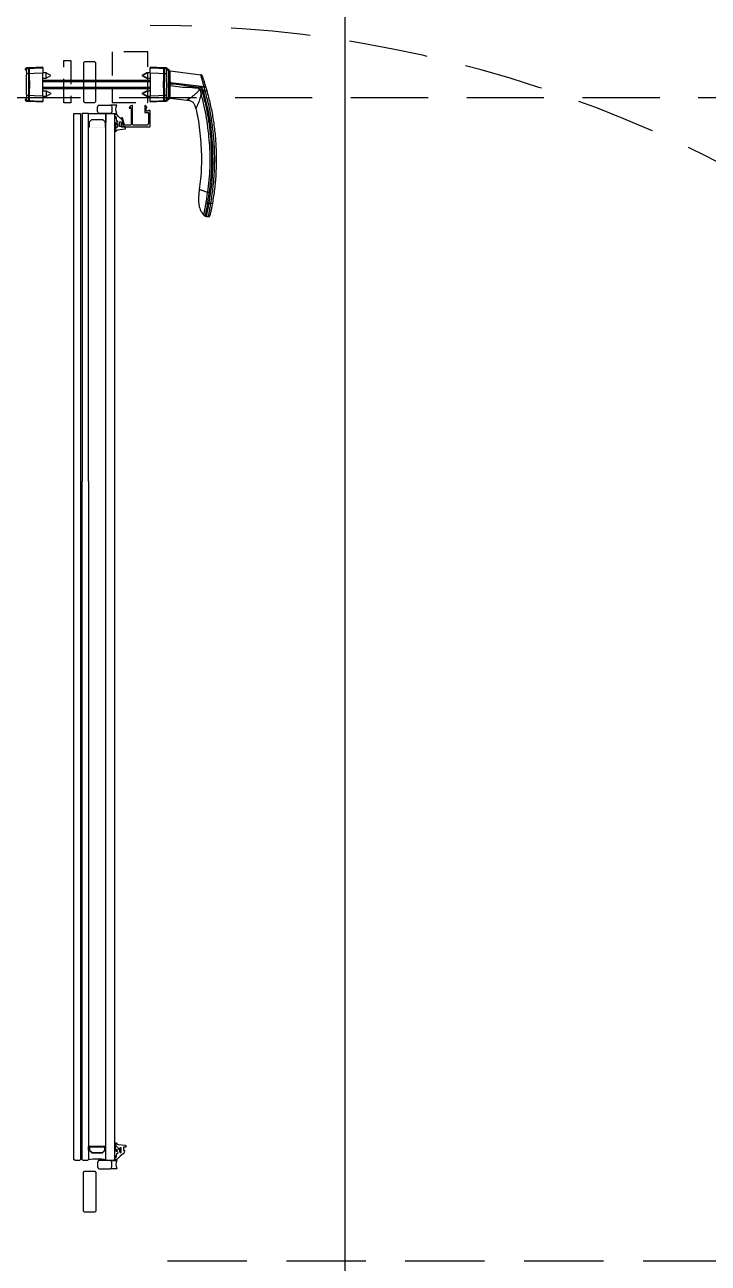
# Model space of a CAD drawing. Header units: millimetres. Extents: x 106699 to 122058, y 158555 to 162844.
# Drawn here: x 119455.1 to 119499.4, y 160008.4 to 160088.5 of the extents above; entities that cross this region are included whole.
import ezdxf

# ---------------------------------------------------------------- set-up
doc = ezdxf.new("R2010")
doc.units = ezdxf.units.MM
for name, pattern in [('300_Z4_FCD_F03$0$GESTRICHELT', [0.75, 0.5, -0.25]), ('300_Z4_FCD_F03$1$HIDDEN', [0.375, 0.25, -0.125]), ('HIDDEN', [0.375, 0.25, -0.125])]:
    doc.linetypes.add(name, pattern=pattern)
for name, color, linetype in [('300_Z4_FCD_F03$0$0-LNS-VL8', 252, 'Continuous'), ('300_Z4_FCD_F03$0$3-EXT-PRF', 231, 'Continuous'), ('300_Z4_FCD_F03$0$3-OPN-GLS', 4, 'Continuous')]:
    doc.layers.add(name, color=color, linetype=linetype)
doc.layers.add('300_Z4_STR_F03$0$AUDIT_D_220920114151-103', color=251, linetype='Continuous', lineweight=5)
doc.layers.add('area', color=200, linetype='Continuous', plot=False)

# ---------------------------------------------------------------- blocks, each defined once
blk = doc.blocks.new('A$C6495093d')
at = {"layer": '300_Z4_FCD_F03$0$3-EXT-PRF'}
h = blk.add_hatch(color=256, dxfattribs=at)
edge = h.paths.add_edge_path(flags=16)
edge.add_arc((73.46, 81.932), 0.0389, 45, 90, ccw=False)
edge.add_line((73.487, 81.96), (73.594, 81.853))
edge.add_arc((73.566, 81.826), 0.0389, 0, 45, ccw=False)
edge.add_line((73.605, 81.826), (73.605, 81.117))
edge.add_arc((73.566, 81.117), 0.0389, 315, 360, ccw=False)
edge.add_line((73.594, 81.09), (73.487, 80.983))
edge.add_arc((73.46, 81.011), 0.0389, 270, 315, ccw=False)
edge.add_line((73.46, 80.972), (73.191, 80.972))
edge.add_arc((73.191, 81.011), 0.0389, 180, 270, ccw=False)
edge.add_line((73.152, 81.011), (73.152, 81.432))
edge.add_arc((73.114, 81.472), 0.0553, 313.7377, 406.2623)
edge.add_line((73.152, 81.512), (73.152, 81.932))
edge.add_arc((73.191, 81.932), 0.0389, 90, 180, ccw=False)
edge.add_line((73.191, 81.971), (73.46, 81.971))
edge = h.paths.add_edge_path()
edge.add_line((73.46, 81.984), (73.191, 81.984))
edge.add_arc((73.191, 81.932), 0.0512, 90, 180)
edge.add_line((73.14, 81.932), (73.14, 81.839))
edge.add_line((73.14, 81.839), (73.148, 81.83))
edge.add_line((73.148, 81.83), (73.14, 81.821))
edge.add_line((73.14, 81.821), (73.14, 81.506))
edge.add_arc((73.114, 81.472), 0.043, -52.9024, 52.9024, ccw=False)
edge.add_line((73.14, 81.437), (73.14, 81.122))
edge.add_line((73.14, 81.122), (73.148, 81.113))
edge.add_line((73.148, 81.113), (73.14, 81.105))
edge.add_line((73.14, 81.105), (73.14, 81.011))
edge.add_arc((73.191, 81.011), 0.0512, 180, 270)
edge.add_line((73.191, 80.96), (73.46, 80.96))
edge.add_arc((73.46, 81.011), 0.0512, 270, 315)
edge.add_line((73.496, 80.975), (73.602, 81.081))
edge.add_arc((73.566, 81.117), 0.0512, 315, 360)
edge.add_line((73.617, 81.117), (73.617, 81.826))
edge.add_arc((73.566, 81.826), 0.0512, 0, 45)
edge.add_line((73.602, 81.862), (73.496, 81.969))
edge.add_arc((73.46, 81.932), 0.0512, 45, 90)
h = blk.add_hatch(dxfattribs=at)
h.set_pattern_fill('ANSI37', color=256, scale=0.027308, angle=810, style=0)
h.set_pattern_definition([(45, (-391.8386, 125.75047), (0.061308172, -0.061308172), []), (315, (-391.8386, 125.75047), (-0.061308172, -0.061308172), [])])
edge = h.paths.add_edge_path()
edge.add_line((73.447, 81.984), (73.174, 81.984))
edge.add_arc((73.174, 82.001), 0.0171, 90, 270, ccw=False)
edge.add_line((73.174, 82.018), (73.447, 82.018))
edge.add_arc((73.447, 82.001), 0.0171, -90, 90, ccw=False)
h = blk.add_hatch(dxfattribs=at)
h.set_pattern_fill('ANSI37', color=256, scale=0.027308, angle=810, style=0)
h.set_pattern_definition([(315, (-391.8386, 37.19275), (0.061308172, 0.061308172), []), (45, (-391.8386, 37.19275), (-0.061308172, 0.061308172), [])])
edge = h.paths.add_edge_path()
edge.add_line((73.447, 80.96), (73.174, 80.96))
edge.add_arc((73.174, 80.943), 0.0171, 90, 270)
edge.add_line((73.174, 80.925), (73.447, 80.925))
edge.add_arc((73.447, 80.943), 0.0171, 270, 450)
at = {"layer": '300_Z4_FCD_F03$0$0-LNS-VL8', "linetype": '300_Z4_FCD_F03$0$GESTRICHELT', "ltscale": 10}
blk.add_line((1.629, 77.034), (1.629, 0), dxfattribs=at)
blk.add_arc((1.629, 77.946), 77.946, 270, 0.13297, dxfattribs=at)
at = {"layer": '300_Z4_FCD_F03$0$3-EXT-PRF', "linetype": 'Continuous', "lineweight": 25}
for p, q in [((74.795, 85.773), (74.765, 84.913)), ((74.821, 85.773), (74.795, 85.773)), ((74.803, 85.91), (74.798, 85.773)), ((74.821, 85.773), (74.824, 85.773)), ((74.824, 85.773), (74.826, 85.823)), ((74.896, 85.773), (74.896, 85.774)), ((74.941, 85.814), (74.941, 85.814)), ((74.941, 85.814), (74.941, 85.814)), ((74.942, 85.814), (74.942, 85.814)), ((75.617, 85.773), (75.172, 85.773)), ((75.176, 85.804), (75.175, 85.773)), ((75.617, 85.773), (76.09, 85.773)), ((75.648, 85.718), (75.617, 85.773)), ((76.067, 85.734), (75.639, 85.734)), ((75.648, 85.718), (76.058, 85.718)), ((76.09, 85.773), (76.058, 85.718)), ((76.535, 85.773), (76.09, 85.773)), ((76.532, 85.773), (76.531, 85.804)), ((76.765, 85.814), (76.765, 85.814)), ((76.881, 85.823), (76.883, 85.773)), ((76.911, 85.773), (76.885, 85.773)), ((76.909, 85.773), (76.904, 85.91)), ((76.941, 84.913), (76.911, 85.773)), ((74.765, 84.913), (74.792, 84.913)), ((75.116, 84.913), (75.116, 84.677)), ((75.116, 84.677), (75.28, 84.384)), ((75.116, 84.677), (75.218, 84.677)), ((75.14, 84.913), (76.566, 84.913)), ((75.218, 84.677), (75.444, 84.677)), ((75.28, 84.384), (75.444, 84.677)), ((75.444, 84.677), (75.444, 84.913)), ((75.584, 78.127), (75.584, 84.913)), ((75.686, 84.913), (75.686, 78.127)), ((76.021, 78.127), (76.021, 84.913)), ((76.123, 84.913), (76.123, 78.127)), ((76.263, 84.913), (76.263, 84.684)), ((76.263, 84.684), (76.427, 84.391)), ((76.263, 84.684), (76.591, 84.684)), ((76.427, 84.391), (76.591, 84.684)), ((76.591, 84.684), (76.591, 84.913)), ((76.914, 84.913), (76.941, 84.913)), ((75.28, 78.656), (75.116, 78.362)), ((75.28, 78.594), (75.116, 78.3)), ((75.116, 78.362), (75.116, 78.3)), ((75.151, 78.362), (75.116, 78.362)), ((75.116, 78.3), (75.116, 78.127)), ((75.444, 78.3), (75.116, 78.3)), ((75.444, 78.362), (75.28, 78.656)), ((75.444, 78.3), (75.28, 78.594)), ((75.444, 78.362), (75.409, 78.362)), ((75.444, 78.3), (75.444, 78.362)), ((75.444, 78.127), (75.444, 78.3)), ((76.427, 78.649), (76.263, 78.355)), ((76.427, 78.587), (76.263, 78.294)), ((76.263, 78.355), (76.263, 78.294)), ((76.297, 78.355), (76.263, 78.355)), ((76.263, 78.294), (76.263, 78.127)), ((76.591, 78.294), (76.263, 78.294)), ((76.591, 78.355), (76.427, 78.649)), ((76.591, 78.294), (76.427, 78.587)), ((76.591, 78.355), (76.556, 78.355)), ((76.591, 78.294), (76.591, 78.355)), ((76.591, 78.127), (76.591, 78.294)), ((74.765, 78.127), (74.795, 77.267)), ((74.792, 78.127), (74.765, 78.127)), ((76.566, 78.127), (75.14, 78.127)), ((76.911, 77.267), (76.941, 78.127)), ((76.941, 78.127), (76.914, 78.127)), ((74.795, 77.267), (74.821, 77.267)), ((74.798, 77.267), (74.803, 77.13)), ((74.826, 77.216), (74.824, 77.267)), ((74.895, 77.267), (74.895, 77.267)), ((74.912, 77.267), (74.896, 77.267)), ((74.898, 76.997), (74.899, 76.973)), ((76.808, 76.997), (74.898, 76.997)), ((74.899, 76.973), (76.808, 76.973)), ((74.913, 76.955), (75.012, 76.921)), ((76.794, 76.955), (74.913, 76.955)), ((74.991, 76.865), (74.991, 76.864)), ((74.991, 76.865), (74.991, 76.865)), ((75.119, 76.921), (75.012, 76.921)), ((75.039, 76.912), (75.095, 76.893)), ((75.14, 76.912), (75.039, 76.912)), ((75.095, 76.893), (75.188, 76.893)), ((75.197, 76.891), (75.106, 76.891)), ((75.172, 77.267), (75.617, 77.267)), ((75.175, 77.267), (75.176, 77.235)), ((75.176, 76.902), (75.453, 76.902)), ((75.176, 76.902), (75.186, 76.899)), ((75.197, 76.891), (75.188, 76.893)), ((75.23, 76.891), (75.197, 76.891)), ((75.224, 76.892), (75.233, 76.891)), ((75.486, 76.891), (75.233, 76.891)), ((75.243, 76.891), (75.243, 76.884)), ((75.436, 76.92), (75.436, 76.914)), ((76.263, 76.921), (75.444, 76.921)), ((75.459, 76.899), (75.453, 76.902)), ((75.455, 76.914), (75.483, 76.895)), ((75.459, 76.899), (75.459, 76.911)), ((76.245, 76.912), (75.461, 76.912)), ((75.48, 76.892), (75.48, 76.896)), ((75.486, 76.891), (75.48, 76.892)), ((75.486, 76.891), (75.492, 76.891)), ((75.49, 76.893), (76.217, 76.893)), ((75.49, 76.893), (75.495, 76.891)), ((76.212, 76.891), (75.495, 76.891)), ((75.648, 77.321), (75.617, 77.267)), ((76.09, 77.267), (75.617, 77.267)), ((75.795, 76.864), (75.697, 76.068)), ((75.889, 76.623), (75.697, 75.054)), ((75.706, 74.729), (75.966, 76.842)), ((75.795, 76.864), (75.855, 76.864)), ((75.797, 76.884), (75.856, 76.884)), ((75.889, 76.623), (75.855, 76.864)), ((75.919, 76.864), (75.855, 76.864)), ((75.855, 76.864), (75.855, 76.864)), ((75.855, 76.864), (75.855, 76.864)), ((75.856, 76.884), (75.917, 76.884)), ((75.904, 76.744), (75.889, 76.623)), ((75.917, 76.884), (76.03, 76.884)), ((75.919, 76.864), (75.928, 76.805)), ((75.919, 76.864), (75.92, 76.864)), ((75.92, 76.865), (75.92, 76.864)), ((76.034, 76.865), (75.92, 76.865)), ((76.033, 76.864), (76.034, 76.865)), ((76.033, 76.864), (76.033, 76.864)), ((76.04, 76.864), (76.033, 76.864)), ((76.04, 76.864), (76.711, 76.864)), ((76.09, 77.267), (76.058, 77.321)), ((76.09, 77.267), (76.535, 77.267)), ((76.212, 76.891), (76.217, 76.893)), ((76.214, 76.891), (76.221, 76.891)), ((76.226, 76.892), (76.221, 76.891)), ((76.473, 76.891), (76.221, 76.891)), ((76.224, 76.895), (76.252, 76.914)), ((76.226, 76.892), (76.226, 76.896)), ((76.248, 76.899), (76.248, 76.911)), ((76.253, 76.902), (76.248, 76.899)), ((76.253, 76.902), (76.53, 76.902)), ((76.27, 76.914), (76.27, 76.92)), ((76.464, 76.884), (76.464, 76.891)), ((76.473, 76.891), (76.483, 76.892)), ((76.475, 76.891), (76.477, 76.891)), ((76.711, 76.864), (76.475, 74.94)), ((76.476, 76.891), (76.477, 76.891)), ((76.509, 76.891), (76.477, 76.891)), ((76.519, 76.893), (76.509, 76.891)), ((76.601, 76.891), (76.509, 76.891)), ((76.519, 76.893), (76.612, 76.893)), ((76.521, 76.899), (76.53, 76.902)), ((76.531, 77.235), (76.532, 77.267)), ((76.668, 76.912), (76.567, 76.912)), ((76.694, 76.921), (76.588, 76.921)), ((76.612, 76.893), (76.668, 76.912)), ((76.694, 76.921), (76.794, 76.955)), ((76.808, 76.973), (76.808, 76.997)), ((76.811, 77.267), (76.811, 77.267)), ((76.883, 77.267), (76.881, 77.216)), ((76.885, 77.267), (76.883, 77.267)), ((76.885, 77.267), (76.911, 77.267)), ((76.904, 77.13), (76.909, 77.267)), ((75.697, 76.068), (75.697, 75.054)), ((75.696, 74.726), (75.697, 75.054)), ((67.553, 74.668), (67.524, 74.586)), ((67.524, 74.586), (67.526, 74.454)), ((68.373, 74.409), (68.373, 74.303)), ((75.452, 74.877), (75.452, 74.767)), ((75.452, 74.659), (75.452, 74.767)), ((75.692, 74.727), (75.696, 74.726)), ((75.696, 74.726), (75.706, 74.729)), ((75.721, 74.633), (75.712, 74.63))]:
    blk.add_line(p, q, dxfattribs=at)
at = {"layer": '300_Z4_FCD_F03$0$3-EXT-PRF'}
for p, q in [((73.191, 79.937), (73.191, 78.161)), ((73.191, 79.937), (73.191, 78.161)), ((73.341, 79.971), (73.225, 79.971)), ((73.341, 79.971), (73.225, 79.971)), ((73.293, 79.369), (73.293, 79.766)), ((73.293, 79.369), (73.293, 79.766)), ((73.314, 79.787), (73.441, 79.787)), ((73.314, 79.787), (73.441, 79.787)), ((73.361, 79.889), (73.361, 79.951)), ((73.361, 79.889), (73.361, 79.951)), ((73.43, 79.869), (73.382, 79.869)), ((73.43, 79.869), (73.382, 79.869)), ((73.723, 79.947), (73.43, 79.869)), ((73.723, 79.947), (73.43, 79.869)), ((73.441, 79.787), (73.744, 79.868)), ((73.441, 79.787), (73.744, 79.868)), ((73.759, 79.893), (73.748, 79.933)), ((73.759, 79.893), (73.748, 79.933)), ((73.293, 78.332), (73.293, 79.205)), ((73.293, 78.332), (73.293, 79.205)), ((74.355, 79.335), (73.327, 79.335)), ((74.355, 79.335), (73.327, 79.335)), ((73.327, 79.24), (74.51, 79.24)), ((73.327, 79.24), (74.51, 79.24)), ((74.365, 79.455), (74.365, 79.397)), ((74.365, 79.455), (74.365, 79.397)), ((74.53, 79.26), (74.53, 79.289)), ((74.53, 79.26), (74.53, 79.289)), ((74.051, 78.229), (73.396, 78.229)), ((74.051, 78.229), (73.396, 78.229)), ((74.085, 78.441), (74.085, 78.263)), ((74.085, 78.441), (74.085, 78.263)), ((74.488, 78.475), (74.119, 78.475)), ((74.488, 78.475), (74.119, 78.475)), ((74.181, 78.278), (74.181, 78.352)), ((74.181, 78.278), (74.181, 78.352)), ((74.205, 78.239), (74.191, 78.253)), ((74.205, 78.239), (74.191, 78.253)), ((74.215, 78.386), (74.343, 78.386)), ((74.215, 78.386), (74.343, 78.386)), ((74.215, 78.127), (74.215, 78.215)), ((74.215, 78.127), (74.215, 78.215)), ((74.356, 78.378), (74.374, 78.339)), ((74.356, 78.378), (74.374, 78.339)), ((74.386, 78.332), (74.41, 78.332)), ((74.386, 78.332), (74.41, 78.332)), ((74.418, 78.334), (74.508, 78.397)), ((74.418, 78.334), (74.508, 78.397)), ((74.522, 78.424), (74.522, 78.441)), ((74.522, 78.424), (74.522, 78.441)), ((73.225, 78.127), (74.215, 78.127)), ((73.225, 78.127), (74.215, 78.127))]:
    blk.add_line(p, q, dxfattribs=at)
at = {"layer": '300_Z4_FCD_F03$0$3-EXT-PRF', "linetype": 'Continuous', "lineweight": 25, "flags": 128}
for points in [[(74.792, 84.913), (74.81, 85.447), (74.821, 85.773)], [(75.172, 85.773), (75.16, 85.447), (75.14, 84.913)], [(76.566, 84.913), (76.547, 85.447), (76.535, 85.773)], [(76.885, 85.773), (76.896, 85.447), (76.914, 84.913)], [(74.821, 77.267), (74.81, 77.593), (74.792, 78.127)], [(75.14, 78.127), (75.16, 77.593), (75.172, 77.267)], [(76.535, 77.267), (76.547, 77.593), (76.566, 78.127)], [(76.914, 78.127), (76.896, 77.593), (76.885, 77.267)], [(74.991, 76.864), (74.905, 76.168), (74.863, 75.828)], [(75.188, 76.893), (75.16, 76.904), (75.14, 76.912)], [(75.176, 76.902), (75.171, 76.905), (75.157, 76.91), (75.147, 76.914)], [(75.436, 76.914), (75.442, 76.91), (75.453, 76.902)], [(75.461, 76.912), (75.478, 76.901), (75.49, 76.893)], [(76.217, 76.893), (76.233, 76.904), (76.245, 76.912)], [(76.253, 76.902), (76.257, 76.905), (76.265, 76.91), (76.27, 76.914)], [(76.567, 76.912), (76.539, 76.901), (76.519, 76.893)], [(76.56, 76.914), (76.55, 76.91), (76.53, 76.902)]]:
    blk.add_lwpolyline(points, dxfattribs=at)
at = {"layer": '300_Z4_FCD_F03$0$3-EXT-PRF', "linetype": '300_Z4_FCD_F03$1$HIDDEN', "ltscale": 6}
for points in [[(77.38, 83.584), (77.38, 83.14), (74.703, 83.14), (74.703, 83.584)], [(74.71, 80.539), (74.71, 78.286), (77.918, 78.286), (77.918, 80.539)]]:
    blk.add_lwpolyline(points, close=True, dxfattribs=at)
at = {"layer": '300_Z4_FCD_F03$0$3-EXT-PRF'}
for points in [[(7.221, 81.551), (4.78, 81.551), (4.712, 81.619), (4.712, 82.268), (4.78, 82.336), (7.221, 82.336), (7.29, 82.268), (7.29, 81.619)], [(74.783, 81.551), (77.225, 81.551), (77.293, 81.619), (77.293, 82.268), (77.225, 82.336), (74.783, 82.336), (74.715, 82.268), (74.715, 81.619)]]:
    blk.add_lwpolyline(points, close=True, dxfattribs=at)
at = {"layer": '300_Z4_FCD_F03$0$3-EXT-PRF', "linetype": 'ByBlock', "lineweight": -2}
for points in [[(7.944, 81.419, 0.148726), (7.483, 81.419, 0.32701), (7.448, 81.372), (7.448, 80.625, 0.326981), (7.483, 80.578, 0.148707), (7.943, 80.578, 0.326981), (7.978, 80.625), (7.978, 81.372, 0.327043)], [(74.061, 81.419, -0.148726), (74.522, 81.419, -0.32701), (74.556, 81.372), (74.556, 80.625, -0.326981), (74.522, 80.578, -0.148707), (74.061, 80.578, -0.326981), (74.027, 80.625), (74.027, 81.372, -0.327043)], [(7.978, 80.244, 0.16591), (7.448, 80.244), (7.448, 80.625, 0.326981), (7.483, 80.578, 0.148707), (7.943, 80.578, 0.326981), (7.978, 80.625)], [(74.027, 80.244, -0.16591), (74.556, 80.244), (74.556, 80.625, -0.326981), (74.522, 80.578, -0.148707), (74.061, 80.578, -0.326981), (74.027, 80.625)]]:
    blk.add_lwpolyline(points, format="xyb", close=True, dxfattribs=at)
at = {"layer": '300_Z4_FCD_F03$0$3-EXT-PRF'}
blk.add_lwpolyline([(8.612, 80.925), (8.612, 80.96), (8.441, 81.13), (8.441, 81.813), (8.612, 81.984), (8.612, 82.018), (8.032, 82.018, -0.083618), (8.032, 80.925), (8.612, 80.925)], format="xyb", dxfattribs=at)
at = {"layer": '300_Z4_FCD_F03$0$3-EXT-PRF', "ltscale": 10}
for points in [[(8.441, 81.13), (8.612, 80.96), (8.851, 80.96), (8.851, 81.984), (8.612, 81.984), (8.441, 81.813)], [(8.475, 81.145), (8.626, 80.994), (8.817, 80.994), (8.817, 81.95), (8.626, 81.95), (8.475, 81.799)], [(8.851, 81.984), (8.612, 81.984), (8.612, 82.018), (8.851, 82.018)], [(8.851, 80.96), (8.612, 80.96), (8.612, 80.925), (8.851, 80.925)]]:
    blk.add_lwpolyline(points, close=True, dxfattribs=at)
at = {"layer": '300_Z4_FCD_F03$0$3-EXT-PRF'}
for points in [[(73.447, 81.984), (73.174, 81.984, -1), (73.174, 82.018), (73.447, 82.018, -1)], [(74.027, 80.925), (73.464, 80.925), (73.464, 80.96, 0.177951), (73.496, 80.975), (73.602, 81.081, 0.198912), (73.617, 81.117), (73.617, 81.826, 0.198912), (73.602, 81.862), (73.496, 81.969, 0.177951), (73.464, 81.983), (73.464, 82.018), (74.027, 82.018)], [(73.447, 80.96), (73.174, 80.96, 1), (73.174, 80.925), (73.447, 80.925, 1)], [(8.823, 79.661, -0.414214), (8.802, 79.682), (8.802, 79.805, 0.414214), (8.789, 79.818), (8.626, 79.818), (8.626, 79.77, -0.25821), (8.616, 79.748, -0.25297), (8.593, 79.745), (8.416, 79.791, 0.088702), (8.042, 80.205, -0.714466), (8.097, 80.364), (8.225, 80.364, -1), (8.225, 80.296), (8.144, 80.296, 0.915196), (8.142, 80.28), (8.397, 80.234, -0.363489), (8.413, 80.215), (8.413, 80.194, 0.845331), (8.506, 80.196, -0.362404), (8.707, 80.364), (9.014, 80.364, -0.80698), (9.042, 80.234, 0.26235), (8.983, 80.153), (8.93, 79.709, -0.379789), (8.876, 79.661)], [(8.728, 79.955, 0.414214), (8.78, 80.006, 0.414214), (8.728, 80.057), (8.528, 80.057, 0.414214), (8.476, 80.006, 0.414214), (8.528, 79.955)], [(8.659, 80.153, -0.612992), (8.615, 80.239, -0.239931), (8.753, 80.31), (9.018, 80.31, -1), (9.018, 80.289), (8.993, 80.289, -0.317837), (8.973, 80.303), (8.967, 80.303, 0.317975), (8.806, 80.189, -0.317975), (8.755, 80.153), (8.659, 80.153)], [(73.157, 79.678, 0.414214), (73.178, 79.698), (73.178, 79.821, -0.414214), (73.191, 79.835), (73.354, 79.835), (73.354, 79.786, 0.25821), (73.364, 79.765, 0.25297), (73.388, 79.761), (73.564, 79.807, -0.088702), (73.938, 80.222, 0.714466), (73.883, 80.381), (73.755, 80.381, 1), (73.755, 80.312), (73.836, 80.312, -0.915196), (73.838, 80.296), (73.583, 80.251, 0.363489), (73.567, 80.231), (73.567, 80.21, -0.845331), (73.475, 80.213, 0.362404), (73.273, 80.381), (72.966, 80.381, 0.80698), (72.938, 80.25, -0.26235), (72.997, 80.169), (73.05, 79.726, 0.379789), (73.105, 79.678)], [(73.157, 79.678, 0.414214), (73.178, 79.698), (73.178, 79.821, -0.414214), (73.191, 79.835), (73.354, 79.835), (73.354, 79.786, 0.25821), (73.364, 79.765, 0.25297), (73.388, 79.761), (73.564, 79.807, -0.088702), (73.938, 80.222, 0.714466), (73.883, 80.381), (73.755, 80.381, 1), (73.755, 80.312), (73.836, 80.312, -0.915196), (73.838, 80.296), (73.583, 80.251, 0.363489), (73.567, 80.231), (73.567, 80.21, -0.845331), (73.475, 80.213, 0.362404), (73.273, 80.381), (72.966, 80.381, 0.80698), (72.938, 80.25, -0.26235), (72.997, 80.169), (73.05, 79.726, 0.379789), (73.105, 79.678)], [(73.321, 80.169, 0.612992), (73.365, 80.256, 0.239931), (73.227, 80.326), (72.963, 80.326, 1), (72.963, 80.306), (72.988, 80.306, 0.317837), (73.007, 80.319), (73.013, 80.319, -0.317975), (73.174, 80.206, 0.317975), (73.226, 80.169), (73.321, 80.169)], [(73.321, 80.169, 0.612992), (73.365, 80.256, 0.239931), (73.227, 80.326), (72.963, 80.326, 1), (72.963, 80.306), (72.988, 80.306, 0.317837), (73.007, 80.319), (73.013, 80.319, -0.317975), (73.174, 80.206, 0.317975), (73.226, 80.169), (73.321, 80.169)], [(73.252, 79.971, -0.414214), (73.201, 80.022, -0.414214), (73.252, 80.074), (73.453, 80.074, -0.414214), (73.504, 80.022, -0.414214), (73.453, 79.971)], [(73.252, 79.971, -0.414214), (73.201, 80.022, -0.414214), (73.252, 80.074), (73.453, 80.074, -0.414214), (73.504, 80.022, -0.414214), (73.453, 79.971)]]:
    blk.add_lwpolyline(points, format="xyb", close=True, dxfattribs=at)
at = {"layer": '300_Z4_FCD_F03$0$3-EXT-PRF', "linetype": 'Continuous', "lineweight": 25}
for centre, radius, start, end in [((74.925, 85.906), 0.123, 99.67714, 178.07768), ((74.919, 86.042), 0.0205, 178.5, 226.4958), ((76.788, 86.042), 0.0205, 313.5042, 1.5), ((76.781, 85.906), 0.123, 1.90756, 80.32286), ((74.948, 85.818), 0.123, 92.96085, 177.69433), ((75.453, 85.834), 0.279, 161.46901, 185.99603), ((76.254, 85.834), 0.279, 354.00445, 18.53002), ((76.758, 85.818), 0.123, 2.30552, 87.0393), ((74.925, 77.134), 0.123, 181.90756, 260.32286), ((74.948, 77.221), 0.123, 182.30592, 267.03887), ((74.854, 77.232), 0.0341, 59.49516, 90), ((74.919, 76.998), 0.0205, 133.50419, 181.5), ((74.919, 76.974), 0.0205, 181.5, 251.27421), ((75.045, 76.928), 0.0171, 204.67722, 251.27421), ((75.106, 76.925), 0.0341, 251.27421, 270), ((75.145, 76.926), 0.0155, 210.50604, 247.88012), ((75.139, 76.92), 0.00851, 274.26682, 315.36119), ((75.453, 77.206), 0.279, 174.00393, 198.53103), ((75.186, 76.903), 0.0099, 276.68745, 319.91297), ((75.196, 76.898), 0.00678, 276.75971, 330.0784), ((75.464, 76.928), 0.0171, 204.67722, 236.14429), ((75.461, 76.924), 0.012, 236.48413, 271.20763), ((75.472, 76.923), 0.0156, 188.91016, 227.30107), ((75.489, 76.905), 0.012, 236.50258, 271.25546), ((75.868, 76.869), 0.0733, 167.88385, 183.98476), ((75.928, 76.869), 0.0733, 167.88384, 183.98761), ((76.04, 76.727), 0.137, 122.86906, 173), ((75.875, 76.869), 0.045, 353.93637, 19.46072), ((76.217, 76.905), 0.012, 268.74677, 303.48859), ((76.235, 76.923), 0.0156, 312.68401, 351.10978), ((76.245, 76.924), 0.012, 268.79712, 303.51112), ((76.243, 76.928), 0.0171, 303.85571, 335.32278), ((76.51, 76.898), 0.00682, 209.30663, 263.13787), ((76.52, 76.903), 0.0101, 218.44953, 263.06394), ((76.254, 77.206), 0.279, 341.46994, 5.99559), ((76.568, 76.92), 0.00849, 224.76734, 265.74674), ((76.561, 76.926), 0.0155, 292.1055, 329.63117), ((76.601, 76.925), 0.0341, 270, 288.72579), ((76.662, 76.928), 0.0171, 288.72579, 335.32278), ((76.69, 76.864), 0.0205, 0, 90), ((76.758, 77.221), 0.123, 272.96099, 357.69422), ((76.787, 76.974), 0.0205, 288.72579, 358.5), ((76.781, 77.134), 0.123, 279.67714, 358.07768), ((76.788, 76.998), 0.0205, 358.5, 46.49581), ((75.358, 75.096), 0.341, 285.93473, 353), ((71.139, 89.873), 15.709, 259.85971, 285.93473)]:
    blk.add_arc(centre, radius, start, end, dxfattribs=at)
at = {"layer": '300_Z4_FCD_F03$0$3-EXT-PRF'}
for centre, radius, start, end in [((73.225, 79.937), 0.0341, 90, 180), ((73.225, 79.937), 0.0341, 90, 180), ((73.314, 79.766), 0.0205, 90, 180), ((73.314, 79.766), 0.0205, 90, 180), ((73.341, 79.951), 0.0205, 0, 90), ((73.341, 79.951), 0.0205, 0, 90), ((73.382, 79.889), 0.0205, 180, 270), ((73.382, 79.889), 0.0205, 180, 270), ((73.729, 79.927), 0.0205, 15, 105), ((73.729, 79.927), 0.0205, 15, 105), ((73.739, 79.888), 0.0205, 285, 15), ((73.739, 79.888), 0.0205, 285, 15), ((73.327, 79.369), 0.0341, 180, 270), ((73.327, 79.369), 0.0341, 180, 270), ((73.327, 79.205), 0.0341, 90.23759, 180), ((73.327, 79.205), 0.0341, 90.23759, 180), ((74.355, 79.359), 0.0239, 268.53214, 40.7401), ((74.355, 79.359), 0.0239, 268.53214, 40.7401), ((74.329, 79.253), 0.205, 11.27359, 79.76367), ((74.329, 79.253), 0.205, 11.27359, 79.76367), ((74.399, 79.397), 0.0341, 180, 220.7401), ((74.399, 79.397), 0.0341, 180, 220.7401), ((74.509, 79.26), 0.0205, 270.23759, 360), ((74.509, 79.26), 0.0205, 270.23759, 360), ((74.509, 79.289), 0.0205, 0, 11.27359), ((74.509, 79.289), 0.0205, 0, 11.27359), ((73.225, 78.161), 0.0341, 180, 270), ((73.225, 78.161), 0.0341, 180, 270), ((73.396, 78.332), 0.102, 180, 270), ((73.396, 78.332), 0.102, 180, 270), ((74.051, 78.263), 0.0341, 270, 0), ((74.051, 78.263), 0.0341, 270, 0), ((74.119, 78.441), 0.0341, 90, 180), ((74.119, 78.441), 0.0341, 90, 180), ((74.215, 78.352), 0.0341, 90, 180), ((74.215, 78.352), 0.0341, 90, 180), ((74.215, 78.278), 0.0341, 180, 224.98616), ((74.215, 78.278), 0.0341, 180, 224.98616), ((74.181, 78.215), 0.0341, 0, 44.98616), ((74.181, 78.215), 0.0341, 0, 44.98616), ((74.343, 78.373), 0.0137, 25, 90), ((74.343, 78.373), 0.0137, 25, 90), ((74.386, 78.345), 0.0137, 205, 270), ((74.386, 78.345), 0.0137, 205, 270), ((74.41, 78.345), 0.0137, 270, 304.9601), ((74.41, 78.345), 0.0137, 270, 304.9601), ((74.488, 78.441), 0.0341, 0, 90), ((74.488, 78.441), 0.0341, 0, 90), ((74.488, 78.424), 0.0341, 304.9601, 360), ((74.488, 78.424), 0.0341, 304.9601, 360)]:
    blk.add_arc(centre, radius, start, end, dxfattribs=at)
at = {"layer": '300_Z4_FCD_F03$0$3-EXT-PRF', "linetype": 'Continuous', "lineweight": 25}
for centre, major_axis, ratio, start_param, end_param in [((74.941, 85.794), (-0.0145, -0.0145), 0.999625, 3.927009, 4.229002), ((76.765, 85.794), (-0.0145, 0.0145), 0.999625, 5.273133, 5.497769), ((75.879, 76.864), (-0.347, -0.004), 0.000772, 4.594386, 4.780982)]:
    blk.add_ellipse(centre, major_axis=major_axis, ratio=ratio, start_param=start_param, end_param=end_param, dxfattribs=at)
for points, knots in [([(74.92, 86.024), (74.921, 86.021), (74.923, 86.014), (74.935, 85.967), (74.942, 85.941)], [0, 0, 0, 0, 0.444494, 1, 1, 1, 1]), ([(76.764, 85.941), (76.771, 85.967), (76.784, 86.014), (76.786, 86.021), (76.787, 86.024)], [0, 0, 0, 0, 0.5497756, 1, 1, 1, 1]), ([(74.826, 85.823), (74.819, 85.847), (74.807, 85.894), (74.801, 85.917), (74.803, 85.91), (74.803, 85.91)], [0, 0, 0, 0, 0.497414, 0.994828, 1, 1, 1, 1]), ([(74.821, 85.773), (74.827, 85.773), (74.839, 85.773), (74.913, 85.773), (75.02, 85.773), (75.114, 85.773), (75.165, 85.773), (75.172, 85.773)], [0, 0, 0, 0, 0.241411, 0.482827, 0.724127, 0.96541, 1, 1, 1, 1]), ([(75.175, 85.773), (75.13, 85.773), (75.04, 85.773), (74.929, 85.773), (74.852, 85.773), (74.827, 85.773), (74.824, 85.773), (74.824, 85.773)], [0, 0, 0, 0, 0.241316, 0.482638, 0.723844, 0.965033, 1, 1, 1, 1]), ([(75.176, 85.804), (75.169, 85.804), (75.117, 85.804), (75.023, 85.805), (74.917, 85.809), (74.843, 85.815), (74.831, 85.821), (74.826, 85.823)], [0, 0, 0, 0, 0.036477, 0.275392, 0.516064, 0.758288, 1, 1, 1, 1]), ([(74.942, 85.941), (74.946, 85.938), (74.954, 85.932), (75.006, 85.925), (75.081, 85.922), (75.148, 85.921), (75.184, 85.922), (75.189, 85.922)], [0, 0, 0, 0, 0.242205, 0.484487, 0.724913, 0.963548, 1, 1, 1, 1]), ([(76.531, 85.804), (76.419, 85.806), (76.197, 85.81), (75.858, 85.812), (75.517, 85.81), (75.289, 85.806), (75.176, 85.804)], [0, 0, 0, 0, 0.247407, 0.494815, 0.747407, 1, 1, 1, 1]), ([(75.189, 85.922), (75.298, 85.924), (75.516, 85.928), (75.849, 85.93), (76.183, 85.928), (76.406, 85.924), (76.518, 85.922)], [0, 0, 0, 0, 0.247406, 0.494811, 0.747405, 1, 1, 1, 1]), ([(76.518, 85.922), (76.549, 85.922), (76.612, 85.921), (76.69, 85.924), (76.744, 85.931), (76.762, 85.937), (76.764, 85.941), (76.764, 85.941)], [0, 0, 0, 0, 0.238421, 0.476852, 0.715264, 0.955161, 1, 1, 1, 1]), ([(76.881, 85.823), (76.881, 85.823), (76.878, 85.82), (76.852, 85.814), (76.775, 85.808), (76.664, 85.805), (76.575, 85.805), (76.531, 85.804)], [0, 0, 0, 0, 0.044716, 0.284202, 0.522621, 0.76132, 1, 1, 1, 1]), ([(76.883, 85.773), (76.877, 85.773), (76.865, 85.773), (76.791, 85.773), (76.684, 85.773), (76.59, 85.773), (76.538, 85.773), (76.532, 85.773)], [0, 0, 0, 0, 0.241317, 0.482639, 0.723845, 0.965033, 1, 1, 1, 1]), ([(76.535, 85.773), (76.58, 85.773), (76.669, 85.773), (76.781, 85.773), (76.858, 85.773), (76.883, 85.773), (76.885, 85.773), (76.885, 85.773)], [0, 0, 0, 0, 0.241411, 0.482827, 0.724127, 0.965411, 1, 1, 1, 1]), ([(76.904, 85.91), (76.903, 85.906), (76.901, 85.899), (76.888, 85.849), (76.881, 85.823)], [0, 0, 0, 0, 0.497416, 1, 1, 1, 1]), ([(75.14, 84.913), (75.095, 84.913), (75.006, 84.913), (74.895, 84.913), (74.819, 84.913), (74.795, 84.913), (74.792, 84.913), (74.792, 84.913)], [0, 0, 0, 0, 0.242489, 0.484983, 0.727361, 0.969724, 1, 1, 1, 1]), ([(76.914, 84.913), (76.909, 84.913), (76.897, 84.913), (76.823, 84.913), (76.716, 84.913), (76.623, 84.913), (76.572, 84.913), (76.566, 84.913)], [0, 0, 0, 0, 0.242488, 0.484982, 0.727361, 0.969724, 1, 1, 1, 1]), ([(74.792, 78.127), (74.798, 78.127), (74.81, 78.127), (74.884, 78.127), (74.991, 78.127), (75.084, 78.127), (75.135, 78.127), (75.14, 78.127)], [0, 0, 0, 0, 0.242488, 0.484982, 0.72736, 0.969723, 1, 1, 1, 1]), ([(76.566, 78.127), (76.611, 78.127), (76.701, 78.127), (76.812, 78.127), (76.888, 78.127), (76.912, 78.127), (76.914, 78.127), (76.914, 78.127)], [0, 0, 0, 0, 0.242488, 0.484982, 0.727361, 0.969724, 1, 1, 1, 1]), ([(74.803, 77.13), (74.804, 77.133), (74.805, 77.14), (74.819, 77.191), (74.826, 77.216)], [0, 0, 0, 0, 0.497416, 1, 1, 1, 1]), ([(75.172, 77.267), (75.127, 77.267), (75.037, 77.267), (74.926, 77.267), (74.849, 77.267), (74.824, 77.267), (74.822, 77.267), (74.821, 77.267)], [0, 0, 0, 0, 0.241411, 0.482827, 0.724127, 0.965411, 1, 1, 1, 1]), ([(74.824, 77.267), (74.83, 77.267), (74.842, 77.267), (74.916, 77.267), (75.022, 77.267), (75.116, 77.267), (75.168, 77.267), (75.175, 77.267)], [0, 0, 0, 0, 0.2413167, 0.4826388, 0.7238446, 0.9650339, 1, 1, 1, 1]), ([(74.826, 77.216), (74.826, 77.217), (74.829, 77.22), (74.855, 77.226), (74.932, 77.231), (75.042, 77.235), (75.131, 77.235), (75.176, 77.235)], [0, 0, 0, 0, 0.044716, 0.284202, 0.522621, 0.761321, 1, 1, 1, 1]), ([(74.942, 77.098), (74.935, 77.073), (74.923, 77.026), (74.921, 77.019), (74.92, 77.015)], [0, 0, 0, 0, 0.549776, 1, 1, 1, 1]), ([(75.189, 77.117), (75.157, 77.118), (75.095, 77.118), (75.017, 77.115), (74.962, 77.109), (74.944, 77.103), (74.942, 77.099), (74.942, 77.098)], [0, 0, 0, 0, 0.238421, 0.476853, 0.715265, 0.955161, 1, 1, 1, 1]), ([(75.011, 76.884), (75.011, 76.884), (75.008, 76.884), (75.002, 76.883), (74.997, 76.879), (74.992, 76.873), (74.991, 76.869), (74.991, 76.866)], [0, 0, 0, 0, 0.057904, 0.301467, 0.534316, 0.767152, 1, 1, 1, 1]), ([(74.991, 76.865), (74.991, 76.865), (74.991, 76.865), (74.991, 76.865), (74.991, 76.865), (74.991, 76.866), (74.991, 76.866), (74.991, 76.866), (74.991, 76.866), (74.991, 76.866), (74.991, 76.866)], [0, 0, 0, 0, 0.0794773, 0.3708467, 0.5711184, 0.710226, 0.8561585, 0.914802, 0.9741974, 1, 1, 1, 1]), ([(74.991, 76.865), (74.991, 76.865), (74.991, 76.865), (74.991, 76.865), (74.991, 76.865)], [0, 0, 0, 0, 0.8749622, 1, 1, 1, 1]), ([(74.991, 76.864), (74.994, 76.864), (75.001, 76.864), (75.049, 76.864), (75.123, 76.864), (75.223, 76.864), (75.344, 76.864), (75.484, 76.864), (75.635, 76.864), (75.742, 76.864), (75.795, 76.864)], [0, 0, 0, 0, 0.125578, 0.250178, 0.375537, 0.500083, 0.625375, 0.75001, 0.875134, 1, 1, 1, 1]), ([(75.011, 76.884), (75.013, 76.884), (75.018, 76.884), (75.048, 76.884), (75.103, 76.884), (75.181, 76.884), (75.277, 76.884), (75.391, 76.884), (75.518, 76.884), (75.654, 76.884), (75.749, 76.884), (75.797, 76.884)], [0, 0, 0, 0, 0.083479, 0.197202, 0.310925, 0.425471, 0.540021, 0.655022, 0.770028, 0.885012, 1, 1, 1, 1]), ([(75.119, 76.921), (75.12, 76.921), (75.122, 76.921), (75.128, 76.92), (75.135, 76.918), (75.141, 76.916), (75.145, 76.914), (75.147, 76.914)], [0, 0, 0, 0, 0.2002286, 0.4002854, 0.6048108, 0.8184389, 1, 1, 1, 1]), ([(75.176, 77.235), (75.287, 77.233), (75.51, 77.229), (75.849, 77.228), (76.19, 77.229), (76.417, 77.233), (76.531, 77.235)], [0, 0, 0, 0, 0.247408, 0.494815, 0.747408, 1, 1, 1, 1]), ([(75.186, 76.899), (75.189, 76.898), (75.195, 76.896), (75.208, 76.893), (75.217, 76.892), (75.224, 76.892)], [0, 0, 0, 0, 0.253074, 0.506156, 1, 1, 1, 1]), ([(76.518, 77.117), (76.409, 77.115), (76.19, 77.112), (75.858, 77.11), (75.523, 77.111), (75.3, 77.115), (75.189, 77.117)], [0, 0, 0, 0, 0.247406, 0.494811, 0.747405, 1, 1, 1, 1]), ([(75.436, 76.914), (75.435, 76.915), (75.433, 76.916), (75.433, 76.918), (75.436, 76.92), (75.44, 76.921), (75.443, 76.921), (75.444, 76.921)], [0, 0, 0, 0, 0.225754, 0.451663, 0.672764, 0.883996, 1, 1, 1, 1]), ([(75.48, 76.892), (75.479, 76.892), (75.475, 76.893), (75.467, 76.895), (75.462, 76.897), (75.459, 76.899)], [0, 0, 0, 0, 0.253026, 0.50605, 1, 1, 1, 1]), ([(75.483, 76.895), (75.484, 76.894), (75.487, 76.892), (75.492, 76.891), (75.495, 76.891), (75.495, 76.891)], [0, 0, 0, 0, 0.335214, 0.968186, 1, 1, 1, 1]), ([(76.067, 77.305), (76.048, 77.305), (75.988, 77.305), (75.886, 77.305), (75.763, 77.305), (75.68, 77.305), (75.639, 77.305)], [0, 0, 0, 0, 0.1356547, 0.4237695, 0.7118844, 1, 1, 1, 1]), ([(76.058, 77.321), (76.017, 77.321), (75.935, 77.321), (75.798, 77.321), (75.703, 77.321), (75.648, 77.321)], [0, 0, 0, 0, 0.301078, 0.602155, 1, 1, 1, 1]), ([(75.966, 76.842), (75.979, 76.849), (76.001, 76.861), (76.025, 76.863), (76.033, 76.864)], [0, 0, 0, 0, 0.637899, 1, 1, 1, 1]), ([(76.034, 76.865), (76.033, 76.867), (76.033, 76.871), (76.033, 76.877), (76.032, 76.882), (76.031, 76.884), (76.03, 76.884), (76.03, 76.884), (76.03, 76.884)], [0, 0, 0, 0, 0.219186, 0.438365, 0.657688, 0.877302, 0.976811, 1, 1, 1, 1]), ([(76.03, 76.884), (76.07, 76.884), (76.151, 76.884), (76.269, 76.884), (76.383, 76.884), (76.493, 76.884), (76.582, 76.884), (76.644, 76.884), (76.683, 76.884), (76.688, 76.884), (76.69, 76.884)], [0, 0, 0, 0, 0.109881, 0.219761, 0.345355, 0.470944, 0.622596, 0.746269, 0.86994, 1, 1, 1, 1]), ([(76.212, 76.891), (76.213, 76.891), (76.217, 76.891), (76.22, 76.893), (76.222, 76.894)], [0, 0, 0, 0, 0.448936, 1, 1, 1, 1]), ([(76.248, 76.899), (76.246, 76.898), (76.243, 76.896), (76.235, 76.893), (76.23, 76.892), (76.226, 76.892)], [0, 0, 0, 0, 0.253076, 0.50615, 1, 1, 1, 1]), ([(76.263, 76.921), (76.264, 76.921), (76.268, 76.921), (76.272, 76.92), (76.273, 76.918), (76.273, 76.916), (76.271, 76.914), (76.27, 76.914)], [0, 0, 0, 0, 0.2002193, 0.4002876, 0.6048116, 0.8184389, 1, 1, 1, 1]), ([(76.483, 76.892), (76.486, 76.892), (76.493, 76.893), (76.506, 76.895), (76.515, 76.897), (76.521, 76.899)], [0, 0, 0, 0, 0.253022, 0.506054, 1, 1, 1, 1]), ([(76.764, 77.098), (76.76, 77.102), (76.752, 77.108), (76.7, 77.114), (76.625, 77.118), (76.559, 77.118), (76.523, 77.118), (76.518, 77.117)], [0, 0, 0, 0, 0.242205, 0.484487, 0.724913, 0.963548, 1, 1, 1, 1]), ([(76.531, 77.235), (76.538, 77.235), (76.589, 77.235), (76.683, 77.235), (76.789, 77.231), (76.864, 77.224), (76.875, 77.219), (76.881, 77.216)], [0, 0, 0, 0, 0.036478, 0.275392, 0.516064, 0.758288, 1, 1, 1, 1]), ([(76.532, 77.267), (76.577, 77.267), (76.667, 77.267), (76.778, 77.267), (76.855, 77.267), (76.88, 77.267), (76.882, 77.267), (76.883, 77.267)], [0, 0, 0, 0, 0.241317, 0.482639, 0.723844, 0.965033, 1, 1, 1, 1]), ([(76.885, 77.267), (76.879, 77.267), (76.868, 77.267), (76.793, 77.267), (76.687, 77.267), (76.593, 77.267), (76.541, 77.267), (76.535, 77.267)], [0, 0, 0, 0, 0.241411, 0.482827, 0.724127, 0.965411, 1, 1, 1, 1]), ([(76.56, 76.914), (76.562, 76.915), (76.566, 76.916), (76.574, 76.918), (76.58, 76.92), (76.585, 76.921), (76.587, 76.921), (76.588, 76.921)], [0, 0, 0, 0, 0.225758, 0.451668, 0.67277, 0.884004, 1, 1, 1, 1]), ([(76.787, 77.015), (76.786, 77.019), (76.784, 77.026), (76.771, 77.072), (76.764, 77.098)], [0, 0, 0, 0, 0.444494, 1, 1, 1, 1]), ([(76.881, 77.216), (76.887, 77.193), (76.9, 77.145), (76.906, 77.122), (76.904, 77.13), (76.904, 77.13)], [0, 0, 0, 0, 0.497414, 0.9948278, 1, 1, 1, 1]), ([(74.333, 75.245), (74.367, 75.253), (74.43, 75.268), (74.514, 75.294), (74.59, 75.326), (74.661, 75.366), (74.724, 75.422), (74.774, 75.49), (74.807, 75.564), (74.831, 75.643), (74.85, 75.729), (74.859, 75.793), (74.863, 75.828)], [0, 0, 0, 0, 0.123084, 0.221769, 0.303911, 0.407659, 0.5, 0.59234, 0.696089, 0.778231, 0.876915, 1, 1, 1, 1]), ([(74.863, 75.828), (74.864, 75.827), (74.866, 75.824), (74.878, 75.804), (74.897, 75.774), (74.932, 75.72), (74.991, 75.632), (75.081, 75.504), (75.189, 75.36), (75.289, 75.235), (75.378, 75.139), (75.438, 75.084), (75.491, 75.049), (75.536, 75.039), (75.582, 75.044), (75.61, 75.058), (75.625, 75.065)], [0, 0, 0, 0, 0.056894, 0.113966, 0.17255, 0.232658, 0.355651, 0.484942, 0.616992, 0.751147, 0.81715, 0.881007, 0.91119, 0.939729, 0.968729, 1, 1, 1, 1]), ([(75.697, 76.068), (75.697, 76.068), (75.697, 76.063), (75.697, 76.036), (75.696, 75.937), (75.691, 75.725), (75.666, 75.417), (75.639, 75.183), (75.626, 75.065)], [0, 0, 0, 0, 0.000004, 0.014222, 0.080424, 0.295642, 0.647743, 1, 1, 1, 1]), ([(69.242, 75.03), (69.175, 75.039), (69.053, 75.055), (68.885, 75.07), (68.747, 75.078), (68.625, 75.081), (68.519, 75.079), (68.431, 75.074), (68.366, 75.068), (68.307, 75.061), (68.238, 75.051), (68.15, 75.033), (68.035, 75.001), (67.898, 74.947), (67.746, 74.857), (67.651, 74.78), (67.601, 74.74)], [0, 0, 0, 0, 0.117059, 0.213558, 0.292911, 0.357895, 0.425965, 0.476414, 0.512081, 0.538897, 0.579903, 0.632736, 0.694577, 0.786907, 0.888176, 1, 1, 1, 1]), ([(69.242, 75.03), (69.241, 75.027), (69.238, 75.021), (69.223, 74.976), (69.199, 74.907), (69.167, 74.818), (69.131, 74.713), (69.098, 74.62), (69.075, 74.555), (69.065, 74.524), (69.059, 74.508), (69.056, 74.5)], [0, 0, 0, 0, 0.150915, 0.306313, 0.461968, 0.614346, 0.760716, 0.899298, 0.945845, 0.977257, 1, 1, 1, 1]), ([(74.332, 75.248), (74.129, 75.204), (73.677, 75.108), (72.966, 75.006), (72.203, 74.931), (71.437, 74.894), (70.67, 74.896), (69.937, 74.938), (69.463, 75.002), (69.242, 75.032)], [0, 0, 0, 0, 0.12153, 0.270629, 0.42032, 0.570281, 0.720038, 0.869181, 1, 1, 1, 1]), ([(75.254, 74.913), (75.206, 74.924), (75.11, 74.947), (74.957, 74.994), (74.8, 75.048), (74.646, 75.108), (74.515, 75.163), (74.416, 75.208), (74.348, 75.238), (74.338, 75.243), (74.333, 75.245)], [0, 0, 0, 0, 0.110527, 0.21751, 0.361877, 0.502764, 0.637994, 0.766238, 0.887182, 1, 1, 1, 1]), ([(75.423, 74.938), (75.451, 74.945), (75.508, 74.96), (75.571, 75.003), (75.606, 75.041), (75.62, 75.058), (75.624, 75.063), (75.624, 75.064), (75.624, 75.064), (75.624, 75.064)], [0, 0, 0, 0, 0.3484046, 0.7256195, 0.923565, 0.9815293, 0.9947521, 0.9999828, 1, 1, 1, 1]), ([(75.625, 75.065), (75.625, 75.064), (75.624, 75.058), (75.612, 75.038), (75.589, 74.989), (75.538, 74.924), (75.48, 74.893), (75.452, 74.877), (75.452, 74.877)], [0, 0, 0, 0, 0.007253, 0.077785, 0.254793, 0.628376, 0.999984, 1, 1, 1, 1]), ([(67.524, 74.586), (67.527, 74.585), (67.533, 74.583), (67.579, 74.573), (67.636, 74.559), (67.698, 74.545), (67.78, 74.527), (67.89, 74.503), (68.033, 74.474), (68.196, 74.442), (68.313, 74.42), (68.373, 74.409)], [0, 0, 0, 0, 0.1258422, 0.251236, 0.3344031, 0.4171852, 0.4996009, 0.6152549, 0.7371784, 0.8654142, 1, 1, 1, 1]), ([(67.526, 74.454), (67.526, 74.44), (67.527, 74.42), (67.535, 74.398), (67.542, 74.386), (67.552, 74.377), (67.572, 74.365), (67.591, 74.36), (67.605, 74.356)], [0, 0, 0, 0, 0.306269, 0.409186, 0.499997, 0.590819, 0.693727, 1, 1, 1, 1]), ([(67.526, 74.454), (67.529, 74.454), (67.535, 74.452), (67.585, 74.442), (67.663, 74.427), (67.769, 74.407), (67.898, 74.383), (68.046, 74.357), (68.206, 74.33), (68.317, 74.312), (68.373, 74.303)], [0, 0, 0, 0, 0.124604, 0.249049, 0.374268, 0.49917, 0.624246, 0.749609, 0.874303, 1, 1, 1, 1]), ([(67.606, 74.744), (67.594, 74.733), (67.571, 74.712), (67.559, 74.683), (67.553, 74.668)], [0, 0, 0, 0, 0.499998, 1, 1, 1, 1]), ([(68.368, 74.517), (68.318, 74.524), (68.247, 74.533), (68.158, 74.549), (68.097, 74.56), (68.007, 74.576), (67.895, 74.598), (67.775, 74.622), (67.677, 74.642), (67.606, 74.657), (67.561, 74.666), (67.555, 74.668), (67.553, 74.668)], [0, 0, 0, 0, 0.116697, 0.162841, 0.212598, 0.265974, 0.388692, 0.512919, 0.63557, 0.757589, 0.879043, 1, 1, 1, 1]), ([(68.356, 74.204), (68.306, 74.213), (68.208, 74.231), (68.066, 74.258), (67.935, 74.285), (67.821, 74.309), (67.727, 74.329), (67.658, 74.344), (67.614, 74.354), (67.608, 74.356), (67.605, 74.356)], [0, 0, 0, 0, 0.126077, 0.25097, 0.376357, 0.501314, 0.626007, 0.750977, 0.875163, 1, 1, 1, 1]), ([(67.606, 74.744), (67.608, 74.743), (67.614, 74.742), (67.659, 74.734), (67.726, 74.722), (67.817, 74.706), (67.93, 74.685), (68.061, 74.662), (68.21, 74.635), (68.316, 74.616), (68.371, 74.607)], [0, 0, 0, 0, 0.124886, 0.247177, 0.36818, 0.48918, 0.611539, 0.736542, 0.865745, 1, 1, 1, 1]), ([(75.479, 74.562), (75.189, 74.485), (74.61, 74.331), (73.726, 74.163), (72.835, 74.041), (71.938, 73.971), (71.039, 73.951), (70.14, 73.983), (69.244, 74.061), (68.652, 74.157), (68.356, 74.204)], [0, 0, 0, 0, 0.125, 0.2499999, 0.3749999, 0.4999999, 0.625, 0.7499999, 0.8749999, 1, 1, 1, 1]), ([(68.373, 74.303), (68.37, 74.286), (68.366, 74.262), (68.361, 74.236), (68.359, 74.224), (68.357, 74.215), (68.356, 74.205), (68.356, 74.205), (68.356, 74.204)], [0, 0, 0, 0, 0.313283, 0.413655, 0.500001, 0.586344, 0.686716, 1, 1, 1, 1]), ([(68.368, 74.516), (68.367, 74.505), (68.363, 74.476), (68.36, 74.442), (68.365, 74.418), (68.368, 74.412), (68.371, 74.41), (68.372, 74.409), (68.373, 74.409)], [0, 0, 0, 0, 0.307281, 0.793394, 0.908968, 0.9508, 0.975353, 1, 1, 1, 1]), ([(68.371, 74.607), (68.371, 74.593), (68.369, 74.565), (68.369, 74.533), (68.368, 74.517)], [0, 0, 0, 0, 0.500584, 1, 1, 1, 1]), ([(69.043, 74.415), (68.93, 74.432), (68.76, 74.458), (68.537, 74.506), (68.424, 74.513), (68.368, 74.516)], [0, 0, 0, 0, 0.503501, 0.7551132, 1, 1, 1, 1]), ([(68.371, 74.607), (68.411, 74.601), (68.49, 74.59), (68.603, 74.557), (68.794, 74.539), (68.944, 74.517), (69.056, 74.5)], [0, 0, 0, 0, 0.174918, 0.344668, 0.507807, 1, 1, 1, 1]), ([(68.373, 74.303), (68.668, 74.256), (69.256, 74.161), (70.147, 74.083), (71.041, 74.051), (71.935, 74.071), (72.826, 74.141), (73.711, 74.262), (74.589, 74.43), (75.164, 74.582), (75.452, 74.659)], [0, 0, 0, 0, 0.1250862, 0.2501001, 0.3752494, 0.5002431, 0.6253767, 0.7502625, 0.8750044, 1, 1, 1, 1]), ([(75.281, 74.816), (75.027, 74.75), (74.52, 74.618), (73.747, 74.47), (72.968, 74.36), (72.184, 74.289), (71.398, 74.253), (70.611, 74.259), (69.824, 74.308), (69.303, 74.379), (69.043, 74.415)], [0, 0, 0, 0, 0.124906, 0.249757, 0.374843, 0.499814, 0.624638, 0.749649, 0.874859, 1, 1, 1, 1]), ([(69.056, 74.499), (69.054, 74.485), (69.05, 74.458), (69.045, 74.429), (69.043, 74.415)], [0, 0, 0, 0, 0.500005, 1, 1, 1, 1]), ([(69.056, 74.499), (69.314, 74.464), (69.832, 74.393), (70.614, 74.347), (71.396, 74.343), (72.177, 74.381), (72.956, 74.455), (73.73, 74.567), (74.498, 74.716), (75.002, 74.847), (75.254, 74.913)], [0, 0, 0, 0, 0.1251746, 0.2503163, 0.3753318, 0.500212, 0.625231, 0.7503093, 0.8751187, 1, 1, 1, 1]), ([(75.255, 74.913), (75.284, 74.916), (75.34, 74.923), (75.396, 74.933), (75.423, 74.938)], [0, 0, 0, 0, 0.514343, 1, 1, 1, 1]), ([(75.255, 74.913), (75.259, 74.897), (75.268, 74.866), (75.277, 74.833), (75.281, 74.816)], [0, 0, 0, 0, 0.4999988, 1, 1, 1, 1]), ([(75.452, 74.877), (75.425, 74.865), (75.369, 74.841), (75.311, 74.825), (75.281, 74.816)], [0, 0, 0, 0, 0.486287, 1, 1, 1, 1]), ([(75.423, 74.938), (75.428, 74.928), (75.437, 74.908), (75.447, 74.887), (75.452, 74.877)], [0, 0, 0, 0, 0.499994, 1, 1, 1, 1]), ([(75.452, 74.659), (75.491, 74.67), (75.568, 74.691), (75.647, 74.718), (75.689, 74.726), (75.692, 74.727)], [0, 0, 0, 0, 0.486976, 0.955398, 1, 1, 1, 1]), ([(75.452, 74.659), (75.457, 74.642), (75.463, 74.619), (75.47, 74.593), (75.474, 74.581), (75.476, 74.572), (75.479, 74.563), (75.479, 74.563), (75.479, 74.562)], [0, 0, 0, 0, 0.313269, 0.413647, 0.500001, 0.586354, 0.68673, 1, 1, 1, 1]), ([(75.712, 74.63), (75.699, 74.626), (75.66, 74.615), (75.582, 74.592), (75.518, 74.573), (75.479, 74.562)], [0, 0, 0, 0, 0.173983, 0.499997, 1, 1, 1, 1]), ([(75.692, 74.727), (75.696, 74.713), (75.702, 74.693), (75.709, 74.667), (75.714, 74.65), (75.715, 74.639), (75.715, 74.632), (75.713, 74.631), (75.712, 74.63)], [0, 0, 0, 0, 0.250278, 0.374952, 0.499669, 0.624479, 0.749478, 1, 1, 1, 1]), ([(75.696, 74.726), (75.7, 74.713), (75.706, 74.693), (75.712, 74.667), (75.716, 74.65), (75.717, 74.639), (75.716, 74.632), (75.714, 74.631), (75.712, 74.63)], [0, 0, 0, 0, 0.251476, 0.376991, 0.502346, 0.627439, 0.75113, 1, 1, 1, 1]), ([(75.706, 74.729), (75.736, 74.737), (75.786, 74.75), (75.861, 74.769), (75.929, 74.787), (76.009, 74.808), (76.092, 74.831), (76.174, 74.854), (76.248, 74.875), (76.314, 74.893), (76.371, 74.91), (76.424, 74.925), (76.466, 74.938), (76.472, 74.94), (76.475, 74.94)], [0, 0, 0, 0, 0.072678, 0.124082, 0.189339, 0.248148, 0.3377, 0.420643, 0.497017, 0.584209, 0.667701, 0.747622, 0.875232, 1, 1, 1, 1]), ([(75.706, 74.729), (75.711, 74.713), (75.718, 74.691), (75.724, 74.666), (75.726, 74.654), (75.727, 74.645), (75.726, 74.635), (75.723, 74.634), (75.721, 74.633)], [0, 0, 0, 0, 0.311914, 0.412777, 0.500001, 0.587223, 0.688084, 1, 1, 1, 1]), ([(76.407, 74.856), (76.404, 74.855), (76.399, 74.853), (76.356, 74.838), (76.29, 74.816), (76.204, 74.786), (76.1, 74.752), (75.983, 74.714), (75.856, 74.674), (75.766, 74.647), (75.721, 74.633)], [0, 0, 0, 0, 0.124617, 0.249642, 0.373978, 0.499202, 0.62391, 0.749287, 0.874257, 1, 1, 1, 1]), ([(76.407, 74.856), (76.418, 74.86), (76.436, 74.867), (76.458, 74.885), (76.47, 74.91), (76.473, 74.929), (76.475, 74.94)], [0, 0, 0, 0, 0.301286, 0.499999, 0.698715, 1, 1, 1, 1])]:
    blk.add_open_spline(points, degree=3, knots=knots, dxfattribs=at)
at = {"layer": '300_Z4_FCD_F03$0$3-OPN-GLS'}
for points in [[(50.799, 82.531), (8.032, 82.531), (7.963, 82.599), (7.963, 82.873), (8.032, 82.941), (50.799, 82.941)], [(50.799, 82.941), (74.027, 82.941), (74.027, 82.531), (50.799, 82.531)], [(50.799, 82.018), (8.032, 82.018), (7.963, 82.086), (7.963, 82.359), (8.032, 82.427), (50.799, 82.427)], [(50.799, 82.018), (74.027, 82.018), (74.027, 82.427), (50.799, 82.427)], [(50.799, 80.379), (8.032, 80.379), (7.963, 80.448), (7.963, 80.857), (8.032, 80.925), (50.799, 80.925)], [(50.799, 80.925), (74.027, 80.925), (74.027, 80.379), (50.799, 80.379)]]:
    blk.add_lwpolyline(points, dxfattribs=at)
blk = doc.blocks.new('ÇEÇEVE')
at = {"xscale": 1.026355872782365, "yscale": 1.026355872782365, "zscale": 1.026355872782365}
blk.add_blockref('A$C6495093d', (104204.663, 177807.816), dxfattribs=at)
blk = doc.blocks.new('COLUMN')
at = {"layer": '300_Z4_STR_F03$0$AUDIT_D_220920114151-103', "true_color": 0x303030}
h = blk.add_hatch(color=250, dxfattribs=at)
h.dxf.hatch_style = 1
h.paths.add_polyline_path([(104767.618, 177818.405), (104852.616, 177818.405), (104852.616, 177903.408), (104767.618, 177903.408)])
h.paths.add_polyline_path([(104052.618, 177903.405), (104052.618, 177818.405), (103967.618, 177818.405), (103967.618, 177903.405)])
edge = h.paths.add_edge_path()
edge.add_line((104052.618, 177498.405), (104052.618, 177438.405))
h.paths.add_polyline_path([(103967.618, 177498.405), (104052.618, 177498.405), (104052.618, 177438.405), (103967.618, 177438.405)])
h.paths.add_polyline_path([(104852.618, 177438.405), (104767.618, 177438.405), (104767.618, 177498.405), (104852.618, 177498.405)])
h.paths.add_polyline_path([(104852.618, 177018.405), (104767.618, 177018.405), (104767.618, 177103.405), (104852.618, 177103.405)])
h.paths.add_polyline_path([(103967.618, 176233.405), (103967.618, 176318.405), (104052.618, 176318.405), (104052.618, 176233.405)])
h.paths.add_polyline_path([(103967.618, 177103.405), (104052.618, 177103.405), (104052.618, 177018.405), (103967.618, 177018.405)])

msp = doc.modelspace()

# ---------------------------------------------------------------- linework, layer by layer
at = {"layer": '300_Z4_STR_F03$0$AUDIT_D_220920114151-103', "color": 214, "linetype": 'HIDDEN', "lineweight": 30, "ltscale": 20, "true_color": 0xae1ea2}
msp.add_line((121176.21, 160083.827), (119056.407, 160083.827), dxfattribs=at)
at = {"layer": 'area'}
msp.add_lwpolyline([(119475.838, 159857.778), (119475.812, 160371.596), (120130.812, 160371.596), (120130.812, 160057.264), (120130.812, 160057.264), (120130.812, 159989.581), (120130.812, 159989.581), (120130.812, 159857.981), (120130.812, 159857.981), (120130.812, 159792.981), (119944.015, 159792.981), (119944.015, 159907.98), (119934.015, 159907.98), (119934.015, 159857.981), (119846.615, 159857.981), (119846.615, 159907.98), (119836.615, 159907.98), (119836.615, 159792.981), (119536.015, 159792.981), (119535.783, 159857.992), (119475.838, 159857.778)], dxfattribs=at)

# ---------------------------------------------------------------- block references
at = {"rotation": 90}
for name in ['COLUMN', 'ÇEÇEVE']:
    msp.add_blockref(name, (297351.221, 55802.164), dxfattribs=at)

doc.saveas('drawing.dxf')
